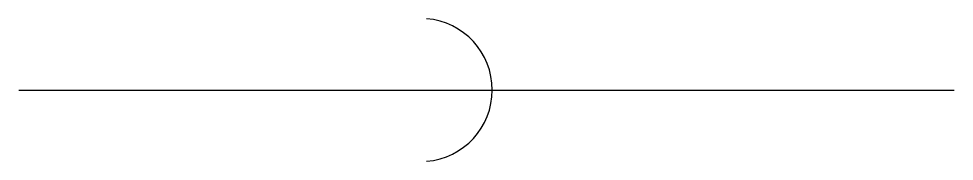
# Model space of a CAD drawing. Header units: metres. Extents: x 22827 to 25671, y -104890 to -104458.
import ezdxf

# ---------------------------------------------------------------- set-up
doc = ezdxf.new("R2010")
doc.units = ezdxf.units.M
doc.layers.add('DET1', color=1, linetype='Continuous')

msp = doc.modelspace()

# ---------------------------------------------------------------- linework, layer by layer
at = {"layer": 'DET1'}
for p, q in [((22826.62, -104673.86), (24266.54, -104673.86)), ((24266.54, -104673.86), (25671.18, -104673.86))]:
    msp.add_line(p, q, dxfattribs=at)
msp.add_arc((24049.78, -104673.86), 216.76, 274.46, 85.54, dxfattribs=at)

doc.saveas('drawing.dxf')
